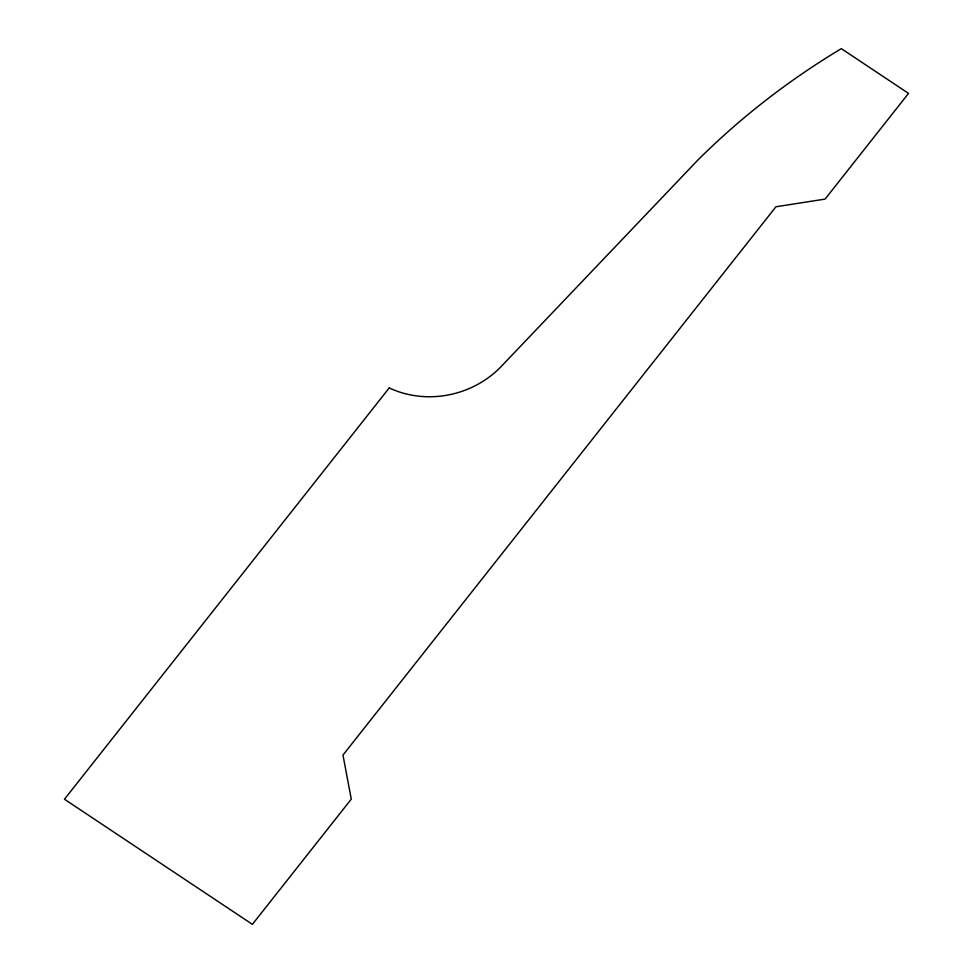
<?xml version="1.0" encoding="UTF-8"?>
<svg xmlns="http://www.w3.org/2000/svg" width="973" height="973" viewBox="0 0 973 973"><rect width="100%" height="100%" fill="white"/><g stroke="black" fill="none" stroke-linecap="round" stroke-linejoin="round"><path stroke-width="1.46" d="M389.236 387.935L64.461 799.234L252.396 924.35L351.277 799.137L342.97 755.084L775.943 206.763L825.08 199.1L908.539 93.396L841.329 48.65A714.535 656.751 -16.9 0 0 698.249 159.657L502.457 365.179A92.97 85.454 -16.9 0 1 389.236 387.935"/></g></svg>
